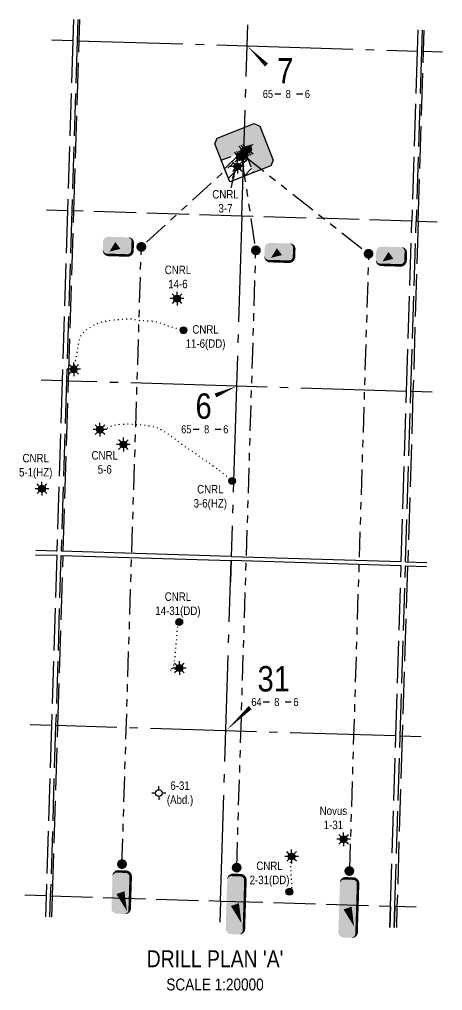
# Model space of a CAD drawing. Extents: x 357117 to 366258, y 6049523 to 6057149.
# Drawn here: x 361014 to 363015, y 6050110 to 6054698 of the extents above; entities that cross this region are included whole.
import ezdxf
from ezdxf.enums import TextEntityAlignment as Align

# ---------------------------------------------------------------- set-up
doc = ezdxf.new("R2018")
doc.units = 0
doc.header["$LTSCALE"] = 5
for name, pattern in [('foc-ACCESSROAD', [3.75, 2.5, -1.25]), ('foc-DOT', [1, 0.2, -0.8]), ('foc-DRILLPATH', [14.75, 6, -1.75, 1.75, -1.75, 1.75, -1.75]), ('foc-QUARTERLINE', [33, 25, -3, 2, -3]), ('foc-UNSURVEYED', [12.5, 10, -2.5])]:
    doc.linetypes.add(name, pattern=pattern)
for name, color, linetype in [('10', 1, 'Continuous'), ('9', 3, 'Continuous'), ('AB_LCON', 7, 'Continuous'), ('AS-DRILL', 8, 'foc-DOT'), ('C-WS', 13, 'foc-ACCESSROAD'), ('C-WS-S', 8, 'Continuous'), ('DETAIL-T', 7, 'Continuous'), ('F-WS-S', 8, 'Continuous'), ('L-BD', 7, 'Continuous'), ('L-MON', 1, 'Continuous'), ('L-QSEC', 8, 'foc-QUARTERLINE'), ('L-SEC', 7, 'Continuous'), ('L-SECLBL', 7, 'Continuous'), ('L-USEC', 7, 'foc-UNSURVEYED'), ('P-PDRILLPATH', 12, 'foc-DRILLPATH'), ('P-PROPOSED', 10, 'Continuous'), ('P-PROPOSED-EXISTING-H', 59, 'Continuous'), ('P-PROPOSED-H', 21, 'Continuous')]:
    doc.layers.add(name, color=color, linetype=linetype)
doc.layers.add('T-TEXT', color=48, linetype='Continuous', lineweight=18)
doc.styles.add('80CG', font='ARIALN.TTF', dxfattribs={"height": 10})
doc.styles.add('80L', font='ARIALN.TTF', dxfattribs={"height": 10})
doc.styles.add('SIMPLEX', font='ARIALN.TTF')
doc.styles.get("Standard").update_dxf_attribs({"font": 'ARIALN.TTF'})
doc.dimstyles.new('Compass 5 000', dxfattribs={"dimscale": 5, "dimtxt": 9, "dimasz": 2, "dimexe": 0.2, "dimexo": 0.0625, "dimgap": 0.5, "dimtad": 0, "dimtih": 1, "dimtoh": 1, "dimzin": 0, "dimdsep": 46, "dimtxsty": '80CG', "dimcen": 0.1, "dimse1": 1, "dimse2": 1, "dimclrd": 256, "dimclrt": 256, "dimaunit": 1, "dimadec": 4, "dimazin": 0, "dimtfac": 0.06, "dimtofl": 0, "dimtmove": 0, "dimatfit": 1, "dimfxl": 0.2, "dimtolj": 1, "dimtzin": 0, "dimlwd": -1, "dimarcsym": 0})

# ---------------------------------------------------------------- blocks, each defined once
blk = doc.blocks.new('L-SECLBL')
at = {"layer": '9', "color": 7}
for p, q in [((-5.1, -27.8), (-12.3, -27.8)), ((20.7, -27.8), (13.5, -27.8))]:
    blk.add_line(p, q, dxfattribs=at)
at = {"layer": '10', "color": 2, "style": 'SIMPLEX'}
blk.add_attdef('SEC', text='', height=30, dxfattribs=at).set_placement((0, 0), align=Align.MIDDLE)
at = {"layer": '10', "color": 5, "style": '80L'}
blk.add_attdef('TWP', text='', height=9.5, dxfattribs=at).set_placement((-14.4, -27.4), align=Align.MIDDLE_RIGHT)
blk.add_attdef('RGE', text='', height=9.5, dxfattribs=at).set_placement((3.6, -27.4), align=Align.MIDDLE_CENTER)
blk.add_attdef('MER', text='', height=9.5, dxfattribs=at).set_placement((23.2, -27.4), align=Align.MIDDLE_LEFT)
blk = doc.blocks.new('GAS')
h = blk.add_hatch(color=255)
h.dxf.hatch_style = 1
edge = h.paths.add_edge_path()
edge.add_arc((0, 0), 0.9, 0, 360)
for p, q in [((-0.81, 0), (-1.62, 0)), ((-0.57, 0.57), (-1.14, 1.14)), ((0, 0.81), (0, 1.62)), ((0.57, 0.57), (1.14, 1.14)), ((1.62, 0), (0.81, 0)), ((-0.57, -0.57), (-1.14, -1.14)), ((0, -0.81), (0, -1.62)), ((1.14, -1.14), (0.57, -0.57))]:
    blk.add_line(p, q)
blk.add_circle((0, 0), 0.8)
blk = doc.blocks.new('GABD')
for p, q in [((-0.81, 0), (-1.62, 0)), ((0, 0.81), (0, 1.62)), ((1.62, 0), (0.81, 0)), ((0, -0.81), (0, -1.62))]:
    blk.add_line(p, q)
blk.add_circle((0, 0), 0.8)
blk = doc.blocks.new('WC')
at = {"layer": 'L-MON'}
h = blk.add_hatch(color=255, dxfattribs=at)
h.dxf.hatch_style = 1
edge = h.paths.add_edge_path()
edge.add_arc((0, 0), 0.9, 0, 360)
at = {"layer": 'L-MON', "color": 240, "flags": 128}
for points in [[(-0.62, 0.5), (-1.23, 1.12)], [(0.52, 0.61), (1.13, 1.21)], [(-1.18, -1.18), (-0.56, -0.57)], [(1.16, -1.18), (0.56, -0.57)]]:
    blk.add_lwpolyline(points, dxfattribs=at)
at = {"layer": 'L-MON', "color": 240}
for radius in [0.8, 0.373]:
    blk.add_circle((0, 0), radius, dxfattribs=at)
blk = doc.blocks.new('plbh')
at = {"layer": 'L-MON'}
h = blk.add_hatch(color=255, dxfattribs=at)
h.dxf.hatch_style = 1
edge = h.paths.add_edge_path()
edge.add_arc((0, 0), 1.16, 0, 360)
h = blk.add_hatch(color=256, dxfattribs=at)
h.dxf.hatch_style = 1
h.paths.add_polyline_path([(-0.96, 0, 1), (0.96, 0, 1)])
h.paths.add_polyline_path([(0.91, 0, -1), (-0.91, 0, -1)], flags=16)
h.paths.add_polyline_path([(0.45, 0, -1), (-0.45, 0, -1)], flags=0)
h = blk.add_hatch(color=256, dxfattribs=at)
h.dxf.hatch_style = 1
h.paths.add_polyline_path([(-0.45, 0, 1), (0.45, 0, 1)])
h.paths.add_polyline_path([(0.4, 0, -1), (-0.4, 0, -1)], flags=16)
at = {"layer": 'L-MON', "color": 240}
for radius in [0.96, 0.91, 0.45, 0.4]:
    blk.add_circle((0, 0), radius, dxfattribs=at)
blk = doc.blocks.new('*U76')
h = blk.add_hatch(color=254)
edge = h.paths.add_edge_path()
edge.add_line((-29, -11.5), (29, -11.5))
edge.add_arc((29, -5.5), 6, 270, 360)
edge.add_line((35, -5.5), (35, 4))
edge.add_arc((29, 4), 6, 0, 90)
edge.add_line((29, 10), (-29, 10))
edge.add_arc((-29, 4), 6, 90, 180)
edge.add_line((-35, 4), (-35, -5.5))
edge.add_arc((-29, -5.5), 6, 180, 270)
at = {"color": 1, "flags": 128}
blk.add_lwpolyline([(-29, -11.5, 3, 3, 0), (29, -11.5, 3, 3, 0.414214), (35, -5.5, 3, 3, 0), (35, 4, 3, 0, 0.414214), (29, 10, 0, 0, 0), (-29, 10, 0, 0, 0.414214), (-35, 4, 0, 0, 0), (-35, -5.5, 0, 3, 0.414214)], format="xyseb", close=True, dxfattribs=at)
blk.add_lwpolyline([(-21.7, -8.4, 0, 10, 0), (0, 0, 5, 5, 0)], format="xyseb", dxfattribs=at)
at = {"color": 1, "lineweight": 30, "flags": 104}
blk.add_attdef('ENTER_TEXT', text='', height=10, dxfattribs=at).set_placement((-0.3, 0), align=Align.MIDDLE_CENTER)
blk = doc.blocks.new('*U77')
h = blk.add_hatch(color=254)
edge = h.paths.add_edge_path()
edge.add_line((-19, -11.5), (19, -11.5))
edge.add_arc((19, -5.5), 6, 270, 360)
edge.add_line((25, -5.5), (25, 4))
edge.add_arc((19, 4), 6, 0, 90)
edge.add_line((19, 10), (-19, 10))
edge.add_arc((-19, 4), 6, 90, 180)
edge.add_line((-25, 4), (-25, -5.5))
edge.add_arc((-19, -5.5), 6, 180, 270)
at = {"color": 1, "flags": 128}
blk.add_lwpolyline([(-19, -11.5, 3, 3, 0), (19, -11.5, 3, 3, 0.414214), (25, -5.5, 3, 3, 0), (25, 4, 3, 0, 0.414214), (19, 10, 0, 0, 0), (-19, 10, 0, 0, 0.414214), (-25, 4, 0, 0, 0), (-25, -5.5, 0, 3, 0.414214)], format="xyseb", close=True, dxfattribs=at)
blk.add_lwpolyline([(-21.7, -8.4, 0, 10, 0), (0, 0, 5, 5, 0)], format="xyseb", dxfattribs=at)
at = {"color": 1, "lineweight": 30, "flags": 104}
blk.add_attdef('ENTER_TEXT', text='', height=10, dxfattribs=at).set_placement((-0.3, 0), align=Align.MIDDLE_CENTER)
blk = doc.blocks.new('*U78')
h = blk.add_hatch(color=254)
edge = h.paths.add_edge_path()
edge.add_line((-11.5, -11.5), (11.5, -11.5))
edge.add_arc((11.5, -5.5), 6, 270, 360)
edge.add_line((17.5, -5.5), (17.5, 4))
edge.add_arc((11.5, 4), 6, 0, 90)
edge.add_line((11.5, 10), (-11.5, 10))
edge.add_arc((-11.5, 4), 6, 90, 180)
edge.add_line((-17.5, 4), (-17.5, -5.5))
edge.add_arc((-11.5, -5.5), 6, 180, 270)
at = {"color": 1, "flags": 128}
blk.add_lwpolyline([(-11.5, -11.5, 3, 3, 0), (11.5, -11.5, 3, 3, 0.414214), (17.5, -5.5, 3, 3, 0), (17.5, 4, 3, 0, 0.414214), (11.5, 10, 0, 0, 0), (-11.5, 10, 0, 0, 0.414214), (-17.5, 4, 0, 0, 0), (-17.5, -5.5, 0, 3, 0.414214)], format="xyseb", close=True, dxfattribs=at)
blk.add_lwpolyline([(-9.6, -7.6, 0, 10, 0), (0, 0, 5, 5, 0)], format="xyseb", dxfattribs=at)
at = {"color": 1, "lineweight": 30, "flags": 104}
blk.add_attdef('ENTER_TEXT', text='', height=10, dxfattribs=at).set_placement((-0.3, 0), align=Align.MIDDLE_CENTER)

msp = doc.modelspace()

# ---------------------------------------------------------------- hatches: boundary and pattern name
at = {"layer": 'F-WS-S'}
h = msp.add_hatch(color=256, dxfattribs=at)
h.dxf.hatch_style = 1
edge = h.paths.add_edge_path()
edge.add_arc((361790.014, 6053229.645), 16, 0, 360)
h = msp.add_hatch(color=256, dxfattribs=at)
h.dxf.hatch_style = 1
edge = h.paths.add_edge_path()
edge.add_arc((362019.935, 6052518.043), 16, 0, 360)
h = msp.add_hatch(color=256, dxfattribs=at)
h.dxf.hatch_style = 1
edge = h.paths.add_edge_path()
edge.add_arc((361769.823, 6051851.225), 16, 0, 360)
h = msp.add_hatch(color=256, dxfattribs=at)
h.dxf.hatch_style = 1
edge = h.paths.add_edge_path()
edge.add_arc((362290.25, 6050576.989), 16, 0, 360)
at = {"layer": 'P-PROPOSED-EXISTING-H'}
h = msp.add_hatch(dxfattribs=at)
h.set_pattern_fill('ANSI31', color=256, scale=13.995461)
h.set_pattern_definition([(45, (-4304.914, 3445.9), (-31.42070684, 31.42070684), [])])
h.paths.add_polyline_path([(361967.9, 6054033.064), (362079.545, 6054076.952), (362119.775, 6053974.611), (362008.13, 6053930.723)])
at = {"layer": 'P-PROPOSED-H'}
h = msp.add_hatch(color=256, dxfattribs=at)
h.dxf.hatch_style = 1
h.paths.add_polyline_path([(361948.624, 6054136.768), (361937.327, 6054110.837), (361967.9, 6054033.064), (362079.545, 6054076.952), (362119.775, 6053974.611), (362202.758, 6054007.231), (362214.055, 6054033.162), (362150.569, 6054194.662), (362124.639, 6054205.959)])

# ---------------------------------------------------------------- linework, layer by layer
at = {"layer": 'AB_LCON', "ltscale": 4, "flags": 128}
for points in [[(362765.769, 6050408.909), (362768.868, 6050508.841)], [(362785.873, 6050408.298), (362788.972, 6050508.218)]]:
    msp.add_lwpolyline(points, dxfattribs=at)
at = {"layer": 'AS-DRILL', "ltscale": 4, "flags": 128}
for points in [[(361271.316, 6053045.177), (361271.316, 6053045.177), (361271.326, 6053045.177), (361271.368, 6053045.245), (361271.446, 6053045.473), (361271.65, 6053045.937), (361271.954, 6053046.698), (361272.278, 6053047.758), (361272.631, 6053049.128), (361273.034, 6053050.806), (361273.518, 6053052.832), (361274.095, 6053055.285), (361274.786, 6053058.174), (361275.52, 6053061.463), (361276.204, 6053065.093), (361276.848, 6053069.035), (361277.528, 6053073.156), (361278.316, 6053077.543), (361279.147, 6053082.019), (361280.022, 6053086.624), (361280.915, 6053091.148), (361281.829, 6053095.732), (361282.72, 6053100.206), (361283.538, 6053104.582), (361284.351, 6053109.119), (361285.177, 6053113.755), (361286.027, 6053118.521), (361286.853, 6053123.168), (361287.663, 6053127.904), (361288.455, 6053132.762), (361289.313, 6053137.777), (361290.178, 6053142.693), (361291.095, 6053147.656), (361292.063, 6053152.698), (361293.053, 6053157.75), (361294.07, 6053162.76), (361295.055, 6053167.682), (361296.011, 6053172.614), (361296.926, 6053177.538), (361297.741, 6053182.145), (361298.532, 6053186.632), (361299.519, 6053190.963), (361300.881, 6053195.133), (361302.618, 6053199.18), (361304.755, 6053203.185), (361307.242, 6053207.179), (361310.091, 6053211.231), (361313.319, 6053215.272), (361316.938, 6053219.31), (361320.977, 6053223.365), (361325.447, 6053227.427), (361330.305, 6053231.446), (361335.552, 6053235.383), (361340.982, 6053239.115), (361346.863, 6053242.882), (361352.96, 6053246.522), (361359.56, 6053250.227), (361366.407, 6053253.843), (361373.639, 6053257.308), (361380.78, 6053260.425), (361388.473, 6053263.565), (361396.49, 6053266.525), (361404.645, 6053269.11), (361413.158, 6053271.293), (361422.119, 6053273.123), (361431.224, 6053274.718), (361440.305, 6053276.193), (361449.24, 6053277.493), (361462.381, 6053278.901), (361467.765, 6053279.282), (361477.245, 6053279.774), (361486.626, 6053280.3), (361495.868, 6053281.15), (361505.319, 6053282.324), (361514.82, 6053283.486), (361541.163, 6053283.789), (361550.678, 6053282.529), (361559.953, 6053280.637), (361569.232, 6053278.555), (361578.474, 6053276.883), (361588.166, 6053275.838), (361597.745, 6053275.337), (361607.47, 6053275.022), (361616.945, 6053274.724), (361626.431, 6053274.436), (361635.89, 6053273.938), (361645.301, 6053272.872), (361654.872, 6053271.161), (361664.142, 6053269.099), (361673.335, 6053266.529), (361682.346, 6053263.544), (361691.397, 6053260.248), (361700.339, 6053256.665), (361709.12, 6053253.058), (361717.987, 6053249.648), (361726.966, 6053246.604), (361736.035, 6053243.878), (361745.159, 6053241.33), (361754.557, 6053238.874), (361763.936, 6053236.488), (361773.056, 6053234.12), (361790.014, 6053229.645)], [(361394.529, 6052760.248), (361397.373, 6052756.838), (361398.331, 6052755.477), (361398.819, 6052754.461), (361398.647, 6052753.116), (361398.068, 6052750.603), (361398.05, 6052748.122), (361398.314, 6052746.333), (361398.221, 6052745.916), (361397.77, 6052746.53), (361396.896, 6052746.738), (361395.763, 6052746.653), (361394.902, 6052746.65), (361394.773, 6052746.684), (361394.656, 6052746.768), (361394.609, 6052746.889), (361394.685, 6052747.067), (361394.873, 6052747.321), (361395.165, 6052747.692), (361395.572, 6052748.22), (361396.083, 6052748.904), (361396.679, 6052749.716), (361397.418, 6052750.623), (361398.217, 6052751.538), (361399.025, 6052752.423), (361399.873, 6052753.307), (361400.71, 6052754.151), (361401.596, 6052754.954), (361402.58, 6052755.694), (361403.64, 6052756.321), (361404.879, 6052756.912), (361406.267, 6052757.449), (361407.713, 6052757.964), (361409.231, 6052758.506), (361410.812, 6052759.137), (361412.465, 6052759.845), (361414.139, 6052760.603), (361416.036, 6052761.414), (361417.99, 6052762.153), (361420.075, 6052762.908), (361422.098, 6052763.615), (361424.071, 6052764.323), (361425.906, 6052765.106), (361427.685, 6052765.981), (361429.396, 6052766.938), (361431.148, 6052767.933), (361432.97, 6052768.946), (361434.68, 6052769.853), (361436.58, 6052770.804), (361438.531, 6052771.743), (361440.5, 6052772.642), (361442.407, 6052773.462), (361444.193, 6052774.277), (361445.77, 6052775.118), (361447.34, 6052776.029), (361449.059, 6052776.925), (361451.158, 6052777.82), (361453.717, 6052778.72), (361456.686, 6052779.577), (361460.055, 6052780.462), (361463.807, 6052781.425), (361467.961, 6052782.445), (361472.596, 6052783.48), (361477.646, 6052784.372), (361483.159, 6052784.999), (361488.974, 6052785.407), (361495.106, 6052785.685), (361501.466, 6052785.915), (361508.188, 6052786.195), (361516.767, 6052786.645), (361523.949, 6052786.94), (361531.333, 6052786.949), (361539.049, 6052786.686), (361547.109, 6052786.233), (361555.225, 6052785.678), (361563.78, 6052785.059), (361572.674, 6052784.43), (361581.784, 6052783.944), (361590.723, 6052783.453), (361600.07, 6052782.599), (361609.661, 6052781.178), (361620.352, 6052779.461), (361641.077, 6052775.799), (361650.344, 6052773.637), (361659.509, 6052771.118), (361668.589, 6052768.102), (361677.316, 6052764.346), (361685.666, 6052759.772), (361693.763, 6052754.765), (361704.613, 6052747.912), (361712.523, 6052742.691), (361720.215, 6052737.197), (361727.876, 6052731.694), (361735.643, 6052726.377), (361743.436, 6052720.96), (361750.979, 6052715.18), (361758.337, 6052709.277), (361765.796, 6052703.4), (361773.38, 6052697.659), (361781.046, 6052692.006), (361788.724, 6052686.382), (361796.421, 6052680.757), (361804.152, 6052675.252), (361812.04, 6052669.952), (361819.956, 6052664.631), (361827.834, 6052659.321), (361835.742, 6052654.05), (361843.662, 6052648.829), (361851.52, 6052643.55), (361859.272, 6052638.054), (361866.95, 6052632.47), (361874.485, 6052627.081), (361882.227, 6052621.616), (361889.949, 6052616.131), (361897.824, 6052610.751), (361905.753, 6052605.489), (361913.68, 6052600.198), (361921.486, 6052594.83), (361929.195, 6052589.276), (361936.872, 6052583.642), (361944.496, 6052577.9), (361952.049, 6052572.13), (361959.704, 6052566.447), (361967.4, 6052560.793), (361974.91, 6052554.944), (361982.225, 6052548.922), (361989.589, 6052542.878), (361996.953, 6052536.824), (362004.306, 6052530.75), (362019.935, 6052518.043)], [(361120.894, 6052480.885), (361117.579, 6052479.188), (361116.973, 6052478.687), (361117.011, 6052478.336), (361117.363, 6052476.774), (361117.699, 6052475.713), (361118.22, 6052475.076), (361118.683, 6052474.862), (361119.023, 6052474.531), (361119.225, 6052473.964), (361119.288, 6052473.112), (361119.309, 6052471.87), (361119.284, 6052470.421), (361119.059, 6052468.677), (361118.852, 6052467.183), (361118.658, 6052465.788), (361118.438, 6052464.534), (361118.461, 6052463.663), (361119.078, 6052463.554), (361120.102, 6052464.292), (361121.24, 6052465.497), (361122.343, 6052466.843), (361124.33, 6052469.592), (361125.333, 6052470.941), (361126.49, 6052472.405), (361127.426, 6052473.866), (361127.637, 6052474.86), (361127.806, 6052476.416), (361127.89, 6052476.833), (361127.929, 6052477.142), (361127.906, 6052477.673), (361127.627, 6052478.342), (361126.981, 6052479.113), (361125.996, 6052479.944), (361124.57, 6052481.04), (361122.602, 6052482.412), (361120.406, 6052483.822), (361117.882, 6052485.332), (361115.896, 6052486.445), (361112.843, 6052488.002), (361109.391, 6052489.561), (361105.413, 6052491.277), (361100.88, 6052493.16), (361100.866, 6052493.165)], [(361770.695, 6051633.581), (361770.695, 6051633.581), (361769.974, 6051633.244), (361766.666, 6051632.076), (361761.379, 6051630.661), (361756.191, 6051629.523), (361750.99, 6051628.295), (361745.819, 6051626.756), (361740.749, 6051625.224), (361735.589, 6051623.715), (361730.823, 6051622.323), (361726.527, 6051620.917), (361724.534, 6051620.859), (361725.718, 6051622.883), (361728.068, 6051625.401), (361730.383, 6051627.769), (361732.98, 6051630.49), (361734.294, 6051632.189), (361734.536, 6051632.592), (361734.77, 6051633.015), (361735.075, 6051633.505), (361735.464, 6051634.094), (361735.893, 6051634.7), (361736.375, 6051635.386), (361736.867, 6051636.101), (361737.319, 6051636.777), (361737.749, 6051637.424), (361738.159, 6051638.071), (361738.57, 6051638.719), (361738.98, 6051639.366), (361739.391, 6051640.024), (361739.832, 6051640.67), (361740.271, 6051641.297), (361740.722, 6051641.953), (361741.216, 6051642.698), (361741.721, 6051643.502), (361742.217, 6051644.337), (361742.675, 6051645.223), (361743.096, 6051646.211), (361743.49, 6051647.289), (361743.877, 6051648.457), (361744.277, 6051649.736), (361744.66, 6051651.104), (361745.047, 6051652.583), (361745.416, 6051654.162), (361745.741, 6051655.913), (361746.012, 6051657.835), (361746.247, 6051659.909), (361746.475, 6051662.103), (361746.696, 6051664.357), (361746.939, 6051666.69), (361747.205, 6051669.103), (361747.514, 6051671.635), (361747.847, 6051674.286), (361748.181, 6051676.977), (361748.564, 6051679.626), (361748.967, 6051682.265), (361749.38, 6051684.913), (361749.796, 6051687.641), (361750.189, 6051690.31), (361750.615, 6051693.038), (361751.082, 6051695.825), (361751.509, 6051698.593), (361751.864, 6051701.313), (361752.148, 6051703.966), (361752.4, 6051706.609), (361752.642, 6051709.203), (361752.873, 6051711.797), (361753.113, 6051714.351), (361753.343, 6051716.905), (361753.523, 6051719.47), (361753.657, 6051722.158), (361753.854, 6051724.933), (361754.089, 6051727.627), (361754.303, 6051730.321), (361754.465, 6051732.928), (361754.573, 6051735.415), (361754.688, 6051737.813), (361754.872, 6051740.198), (361755.099, 6051742.652), (361755.346, 6051745.116), (361755.593, 6051747.559), (361755.868, 6051749.962), (361756.193, 6051752.333), (361756.556, 6051754.673), (361756.949, 6051757.012), (361757.34, 6051759.271), (361757.721, 6051761.52), (361758.013, 6051763.812), (361758.228, 6051766.206), (361758.384, 6051768.643), (361758.492, 6051771.12), (361758.601, 6051773.658), (361758.701, 6051776.226), (361758.789, 6051778.705), (361758.851, 6051780.674), (361758.883, 6051782.994), (361758.903, 6051785.224), (361758.901, 6051786.135), (361758.882, 6051787.416), (361758.789, 6051789.56), (361758.686, 6051791.704), (361758.622, 6051793.837), (361758.639, 6051795.978), (361758.719, 6051798.197), (361758.891, 6051800.512), (361759.146, 6051802.906), (361759.472, 6051805.326), (361759.827, 6051807.726), (361760.222, 6051810.095), (361760.645, 6051812.433), (361761.106, 6051814.71), (361761.574, 6051816.866), (361761.987, 6051818.874), (361762.296, 6051820.746), (361762.452, 6051822.552), (361762.477, 6051824.302), (361762.39, 6051825.995), (361762.3, 6051827.599), (361762.268, 6051829.131), (361762.274, 6051830.611), (361762.309, 6051832.021), (361762.352, 6051833.41), (361762.413, 6051834.719), (361762.49, 6051835.897), (361762.61, 6051837.174), (361762.779, 6051838.419), (361762.975, 6051839.574), (361763.21, 6051840.697), (361763.464, 6051841.779), (361763.736, 6051842.771), (361764.024, 6051843.663), (361764.308, 6051844.434), (361764.6, 6051845.136), (361764.899, 6051845.736), (361765.196, 6051846.267), (361765.491, 6051846.759), (361765.775, 6051847.2), (361766.008, 6051847.603), (361766.2, 6051847.977), (361766.421, 6051848.33), (361766.652, 6051848.683), (361766.862, 6051849.017), (361767.062, 6051849.33), (361767.282, 6051849.634), (361767.51, 6051849.887), (361767.777, 6051850.119), (361768.084, 6051850.319), (361768.39, 6051850.51), (361768.726, 6051850.689), (361769.102, 6051850.877), (361769.823, 6051851.225)], [(362300.64, 6050743.686), (362299.91, 6050743.349), (362299.656, 6050743.226), (362299.431, 6050743.093), (362299.246, 6050742.929), (362299.09, 6050742.744), (362298.945, 6050742.568), (362298.87, 6050742.4), (362298.845, 6050742.251), (362298.839, 6050742.071), (362298.834, 6050741.891), (362298.86, 6050741.771), (362298.929, 6050741.728), (362299.008, 6050741.716), (362299.1, 6050741.773), (362299.194, 6050741.89), (362299.258, 6050742.038), (362299.293, 6050742.187), (362299.297, 6050742.297), (362299.279, 6050742.388), (362299.261, 6050742.448), (362299.241, 6050742.449), (362299.26, 6050742.408), (362299.278, 6050742.338), (362299.275, 6050742.238), (362299.27, 6050742.098), (362299.236, 6050741.959), (362299.182, 6050741.821), (362299.097, 6050741.663), (362299.002, 6050741.506), (362298.876, 6050741.33), (362298.74, 6050741.134), (362298.634, 6050740.957), (362298.557, 6050740.729), (362298.439, 6050740.463), (362298.289, 6050740.148), (362298.137, 6050739.772), (362298.005, 6050739.366), (362297.881, 6050738.92), (362297.726, 6050738.454), (362297.562, 6050737.999), (362297.398, 6050737.564), (362297.293, 6050737.087), (362297.238, 6050736.609), (362297.175, 6050736.18), (362297.083, 6050735.803), (362296.962, 6050735.437), (362296.8, 6050735.071), (362296.64, 6050734.736), (362296.491, 6050734.451), (362296.324, 6050734.246), (362296.16, 6050734.121), (362295.999, 6050734.076), (362295.82, 6050734.122), (362295.644, 6050734.257), (362295.449, 6050734.433), (362295.246, 6050734.65), (362295.065, 6050734.935), (362294.876, 6050735.302), (362294.8, 6050735.434), (362294.584, 6050735.881), (362294.35, 6050736.388), (362294.157, 6050736.925), (362294.005, 6050737.53), (362293.845, 6050738.155), (362293.78, 6050738.657), (362293.787, 6050738.867), (362293.821, 6050738.986), (362293.849, 6050738.945), (362293.884, 6050738.774), (362293.934, 6050738.442), (362294.019, 6050737.969), (362294.11, 6050737.366), (362294.199, 6050736.673), (362294.304, 6050735.89), (362294.405, 6050734.956), (362294.493, 6050733.903), (362294.577, 6050732.76), (362294.648, 6050731.507), (362294.705, 6050730.134), (362294.787, 6050728.591), (362294.876, 6050726.957), (362294.972, 6050725.224), (362295.043, 6050723.311), (362295.098, 6050721.228), (362295.168, 6050719.005), (362295.276, 6050716.69), (362295.421, 6050714.254), (362295.551, 6050711.699), (362295.666, 6050708.984), (362295.78, 6050706.199), (362295.901, 6050703.364), (362296.03, 6050700.439), (362296.153, 6050697.333), (362296.244, 6050694.149), (362296.335, 6050690.965), (362296.398, 6050687.861), (362296.452, 6050684.758), (362296.556, 6050681.683), (362296.689, 6050678.588), (362296.822, 6050675.472), (362296.945, 6050672.357), (362297.067, 6050669.211), (362297.161, 6050666.107), (362297.196, 6050663.084), (362297.254, 6050660.131), (362297.364, 6050657.216), (362297.483, 6050654.291), (362297.521, 6050651.348), (362297.529, 6050648.387), (362297.596, 6050645.403), (362297.794, 6050642.456), (362298.063, 6050639.546), (362298.332, 6050636.626), (362298.632, 6050633.735), (362298.963, 6050630.864), (362299.295, 6050628.042), (362299.599, 6050625.261), (362299.826, 6050622.613), (362299.964, 6050619.967), (362300.074, 6050617.413), (362300.189, 6050614.988), (362300.295, 6050612.613), (362300.384, 6050610.329), (362300.458, 6050608.226), (362300.547, 6050606.252), (362300.608, 6050604.38), (362300.623, 6050602.588), (362300.61, 6050600.898), (362300.57, 6050599.308), (362300.494, 6050597.83), (362300.432, 6050596.481), (362300.415, 6050595.281), (362300.441, 6050594.21), (362300.432, 6050593.27), (362300.416, 6050592.45), (362300.394, 6050591.72), (362300.304, 6050591.093), (362300.179, 6050590.596), (362300.029, 6050590.281), (362299.902, 6050590.085), (362299.015, 6050588.892), (362297.123, 6050586.309), (362294.909, 6050583.317), (362292.527, 6050580.09), (362290.25, 6050576.989)]]:
    msp.add_lwpolyline(points, dxfattribs=at)
at = {"layer": 'C-WS', "ltscale": 4, "flags": 128}
msp.add_lwpolyline([(361967.9, 6054033.064), (362079.545, 6054076.952), (362119.775, 6053974.611), (362008.13, 6053930.723), (361967.9, 6054033.064)], dxfattribs=at)
at = {"layer": 'F-WS-S'}
for centre in [(361790.014, 6053229.645), (362019.935, 6052518.043), (361769.823, 6051851.225), (362290.25, 6050576.989)]:
    msp.add_circle(centre, 16, dxfattribs=at)
at = {"layer": 'L-BD', "ltscale": 4, "flags": 128}
for points in [[(362090.902, 6054573.07, 0, 19.994, 0), (362182.025, 6054483.045, 0, 0, 0)], [(362040.572, 6052965.191, 0, 19.994, 0), (361940.944, 6052921.911, 0, 0, 0)], [(361989.698, 6051337.34, 0, 19.994, 0), (362105.123, 6051447.172, 0, 0, 0)]]:
    msp.add_lwpolyline(points, format="xyseb", dxfattribs=at)
at = {"layer": 'L-QSEC', "ltscale": 4, "flags": 128}
for points in [[(362090.922, 6054573.239), (362094.05, 6054673.158)], [(361167.32, 6054601.356), (361267.241, 6054598.314)], [(361287.342, 6054597.702), (362090.907, 6054573.239)], [(362065.754, 6053769.31), (362090.922, 6054573.239)], [(362090.922, 6054573.239), (362894.494, 6054548.776)], [(362914.595, 6054548.164), (363014.516, 6054545.122)], [(362065.754, 6053769.31), (362040.592, 6052965.361)], [(361216.627, 6052990.435), (361116.709, 6052993.476)], [(362040.592, 6052965.361), (361236.728, 6052989.824)], [(362040.592, 6052965.361), (362015.43, 6052161.431)], [(362844.447, 6052940.898), (362040.592, 6052965.361)], [(362964.557, 6052937.243), (362864.548, 6052940.286)], [(361964.579, 6050533.301), (362014.796, 6052140.723)], [(362014.801, 6052141.331), (362011.674, 6052041.412)], [(361165.408, 6051362.418), (361065.466, 6051365.458)], [(362793.805, 6051312.876), (361185.512, 6051361.806)], [(362913.907, 6051309.222), (362813.909, 6051312.264)], [(361964.579, 6050533.301), (361961.457, 6050433.377)]]:
    msp.add_lwpolyline(points, dxfattribs=at)
at = {"layer": 'L-SEC', "ltscale": 4, "flags": 128}
for points in [[(361191.326, 6052186.517), (361091.404, 6052189.559)], [(362015.43, 6052161.431), (361211.427, 6052185.905)], [(361090.771, 6052169.459), (361190.693, 6052166.417)], [(361210.795, 6052165.805), (362014.801, 6052141.331)], [(362818.803, 6052116.859), (362014.801, 6052141.331)], [(362015.43, 6052161.431), (362819.428, 6052136.959)], [(362839.529, 6052136.347), (362939.545, 6052133.303)], [(362838.907, 6052116.247), (362938.92, 6052113.203)]]:
    msp.add_lwpolyline(points, dxfattribs=at)
at = {"layer": 'L-USEC', "ltscale": 4, "flags": 128}
for points in [[(361270.387, 6054698.232), (361267.242, 6054598.335)], [(361290.488, 6054697.62), (361287.342, 6054597.702)], [(361297.393, 6054597.416), (361300.539, 6054697.314)], [(362897.604, 6054648.695), (362894.494, 6054548.776)], [(362917.705, 6054648.083), (362914.594, 6054548.15)], [(362924.644, 6054547.858), (362927.755, 6054647.778)], [(361267.242, 6054598.335), (361241.934, 6053794.394)], [(361287.342, 6054597.702), (361262.035, 6053793.762)], [(361272.086, 6053793.477), (361297.393, 6054597.416)], [(362894.494, 6054548.776), (362869.47, 6053744.837)], [(362914.594, 6054548.151), (362889.571, 6053744.212)], [(362899.621, 6053743.919), (362924.644, 6054547.858)], [(361241.934, 6053794.395), (361142.015, 6053797.437)], [(361241.934, 6053794.394), (361216.627, 6052990.456)], [(361262.035, 6053793.762), (361236.728, 6052989.823)], [(361246.779, 6052989.538), (361272.086, 6053793.477)], [(362065.754, 6053769.31), (361262.035, 6053793.783)], [(362869.47, 6053744.837), (362065.754, 6053769.31)], [(362844.447, 6052940.898), (362869.47, 6053744.837)], [(362864.548, 6052940.272), (362889.571, 6053744.212)], [(362899.621, 6053743.919), (362874.599, 6052939.98)], [(362989.492, 6053741.183), (362889.571, 6053744.225)], [(361216.627, 6052990.456), (361191.326, 6052186.517)], [(361236.728, 6052989.824), (361211.427, 6052185.905)], [(361221.477, 6052185.599), (361246.779, 6052989.538)], [(362819.428, 6052136.959), (362844.447, 6052940.898)], [(362839.529, 6052136.334), (362864.548, 6052940.272)], [(362874.599, 6052939.98), (362849.579, 6052136.041)], [(361190.589, 6052166.42), (361165.408, 6051362.418)], [(361210.693, 6052165.791), (361185.512, 6051361.789)], [(361195.559, 6051361.5), (361220.844, 6052165.499)], [(362793.805, 6051312.876), (362818.803, 6052116.859)], [(362813.909, 6051312.251), (362838.906, 6052116.234)], [(362848.955, 6052115.941), (362823.956, 6051311.959)], [(361165.408, 6051362.418), (361140.184, 6050558.374)], [(361185.512, 6051361.788), (361160.288, 6050557.744)], [(361170.336, 6050557.457), (361195.559, 6051361.5)], [(362768.868, 6050508.841), (362793.805, 6051312.876)], [(362788.972, 6050508.217), (362813.909, 6051312.252)], [(362823.956, 6051311.959), (362799.019, 6050507.924)], [(361140.184, 6050558.374), (361040.269, 6050561.619)], [(361140.184, 6050558.374), (361137.05, 6050458.456)], [(361160.288, 6050557.744), (361157.154, 6050457.844)], [(361160.289, 6050557.762), (361964.579, 6050533.301)], [(361167.202, 6050457.539), (361170.336, 6050557.457)], [(361964.579, 6050533.301), (362768.868, 6050508.841)], [(362768.863, 6050508.859), (362765.765, 6050408.927)], [(362788.967, 6050508.236), (362785.868, 6050408.304)], [(362788.972, 6050508.23), (362888.893, 6050505.191)], [(362799.019, 6050507.924), (362795.92, 6050407.992)]]:
    msp.add_lwpolyline(points, dxfattribs=at)
at = {"layer": 'P-PDRILLPATH', "ltscale": 4, "flags": 128}
for points in [[(361499.041, 6050707.482), (361590.74, 6053623.752), (362056.065, 6054047.844)], [(362041.402, 6050690.987), (362132.071, 6053607.268), (362065.369, 6054051.5)], [(362074.673, 6054055.157), (362664.651, 6053591.052), (362573.983, 6050674.79)]]:
    msp.add_lwpolyline(points, dxfattribs=at)
at = {"layer": 'P-PROPOSED', "flags": 128}
msp.add_lwpolyline([(361937.327, 6054110.837), (361948.624, 6054136.768), (362124.639, 6054205.959), (362150.569, 6054194.662), (362214.055, 6054033.162), (362202.758, 6054007.231), (362008.13, 6053930.723)], close=True, dxfattribs=at)

# ---------------------------------------------------------------- block references
at = {"layer": 'C-WS-S', "xscale": 19.99351619999995, "yscale": 19.99351619999995, "zscale": 19.99351619999995}
for p in [(362044.614, 6054003.191), (361394.529, 6052760.248), (361505.866, 6052689.942), (361120.894, 6052480.885), (361770.695, 6051633.581), (362300.64, 6050743.686)]:
    msp.add_blockref('GAS', p, dxfattribs=at)
at = {"layer": 'F-WS-S', "xscale": 19.99351619999995, "yscale": 19.99351619999995, "zscale": 19.99351619999995}
for name, p in [('GAS', (361759.204, 6053379.41)), ('GAS', (361271.316, 6053045.177)), ('GABD', (361673.229, 6051043.12)), ('GAS', (362546.527, 6050824.997))]:
    msp.add_blockref(name, p, dxfattribs=at)
at = {"layer": 'L-MON', "xscale": 19.99351619999995, "yscale": 19.99351619999995, "zscale": 19.99351619999995}
for name, p in [('WC', (362095.271, 6054084.734)), ('WC', (362056.065, 6054047.844)), ('WC', (362065.369, 6054051.5)), ('WC', (362074.673, 6054055.157)), ('WC', (362076.663, 6054077.421)), ('WC', (362085.967, 6054081.078)), ('plbh', (361590.74, 6053623.752)), ('plbh', (362132.071, 6053607.268)), ('plbh', (362664.651, 6053591.052)), ('plbh', (361499.041, 6050707.482)), ('plbh', (362041.402, 6050690.987)), ('plbh', (362573.983, 6050674.79))]:
    msp.add_blockref(name, p, dxfattribs=at)
at = {"layer": 'L-SECLBL', "xscale": 3.998703239999988, "yscale": 3.998703239999988, "zscale": 3.998703239999988}
for p, values in [((362270.618, 6054455.614), {'SEC': '7', 'TWP': '65', 'RGE': '8', 'MER': '6'}), ((361884.908, 6052871.387), {'SEC': '6', 'TWP': '65', 'RGE': '8', 'MER': '6'}), ((362216.334, 6051583.168), {'SEC': '31', 'TWP': '64', 'RGE': '8', 'MER': '6'})]:
    msp.add_blockref('L-SECLBL', p, dxfattribs=at).add_auto_attribs(values)
at = {"layer": 'T-TEXT'}
ref = msp.add_blockref('*U78', (361479.445, 6053630.353), dxfattribs=dict(at, xscale=3.997421175767176, yscale=3.997421175767176, zscale=3.997421175767176, rotation=358.2163888888889))
lines = msp.add_mtext('I.C.P.', dxfattribs={"layer": '0', "color": 1, "insert": (361479.445, 6053630.353), "char_height": 2.5, "attachment_point": 1, "rotation": 358.216389})
ref.add_attrib('ENTER_TEXT', '', (361479.445, 6053630.353), dxfattribs={"flags": 44}).embed_mtext(lines)
ref = msp.add_blockref('*U78', (362243.064, 6053600.933), dxfattribs=dict(at, xscale=3.997421175767176, yscale=3.997421175767176, zscale=3.997421175767176, rotation=358.2163888888889))
lines = msp.add_mtext('I.C.P.', dxfattribs={"layer": '0', "color": 1, "insert": (362243.064, 6053600.933), "char_height": 2.5, "attachment_point": 1, "rotation": 358.216389})
ref.add_attrib('ENTER_TEXT', '', (362243.064, 6053600.933), dxfattribs={"flags": 44}).embed_mtext(lines)
ref = msp.add_blockref('*U78', (362770.187, 6053583.535), dxfattribs=dict(at, xscale=3.997421175767176, yscale=3.997421175767176, zscale=3.997421175767176, rotation=358.2163888888889))
lines = msp.add_mtext('I.C.P.', dxfattribs={"layer": '0', "color": 1, "insert": (362770.187, 6053583.535), "char_height": 2.5, "attachment_point": 1, "rotation": 358.216389})
ref.add_attrib('ENTER_TEXT', '', (362770.187, 6053583.535), dxfattribs={"flags": 44}).embed_mtext(lines)
at = {"layer": 'T-TEXT', "xscale": 3.997421175767176, "yscale": 3.997421175767176, "zscale": 3.997421175767176, "rotation": 88.2163888888889}
for name, p in [('*U77', (361491.871, 6050572.716)), ('*U76', (362032.987, 6050516.266)), ('*U76', (362565.569, 6050500.069))]:
    msp.add_blockref(name, p, dxfattribs=at)

# ---------------------------------------------------------------- texts
at = {"layer": 'DETAIL-T', "color": 3, "insert": (361487.127, 6050300.308), "char_height": 80, "width": 903.33679, "attachment_point": 1, "style": '80CG'}
msp.add_mtext("\\pxqc;DRILL PLAN 'A'\\P{\\H0.7x;SCALE 1:20000}", dxfattribs=at)
at = {"layer": 'F-WS-S', "char_height": 40, "attachment_point": 1, "style": '80L'}
for s, width, insert in [('\\pxqc;CNRL\\P3-7', 151.0583, (361912.868, 6053892.431)), ('\\pxqc;CNRL\\P14-6', 52.86262, (361737.003, 6053534.985)), ('\\pxqc;CNRL\\P11-6(DD)', 52.86262, (361867.613, 6053253.719)), ('\\pxqc;CNRL\\P5-1(HZ)', 52.86262, (361064.822, 6052645.681)), ('\\pxqc;CNRL\\P5-6', 52.86262, (361391.11, 6052659.055)), ('\\pxqc;CNRL\\P3-6(HZ)', 52.86262, (361890.215, 6052498.959)), ('\\pxqc;CNRL\\P14-31(DD)', 52.86262, (361737.016, 6051991.155)), ('\\pxqc;6-31\\P(Abd.)', 30.60788, (361758.181, 6051098.449)), ('\\pxqc;Novus\\P1-31', 52.86262, (362471.999, 6050979.474)), ('\\pxqc;CNRL\\P2-31(DD)', 52.86262, (362170.146, 6050719.513))]:
    msp.add_mtext_dynamic_manual_height_columns(s, width=width, gutter_width=50, heights=[0], dxfattribs=dict(at, insert=insert))

# ---------------------------------------------------------------- leaders
at = {"layer": 'F-WS-S', "path_type": 1}
msp.add_leader([(362032.825, 6053986.072), (362013.77, 6053901.817)], dimstyle='Compass 5 000', override={"dimasz": 8, "dimgap": 0.5, "dimtad": 0}, dxfattribs=at)

doc.saveas('drawing.dxf')
